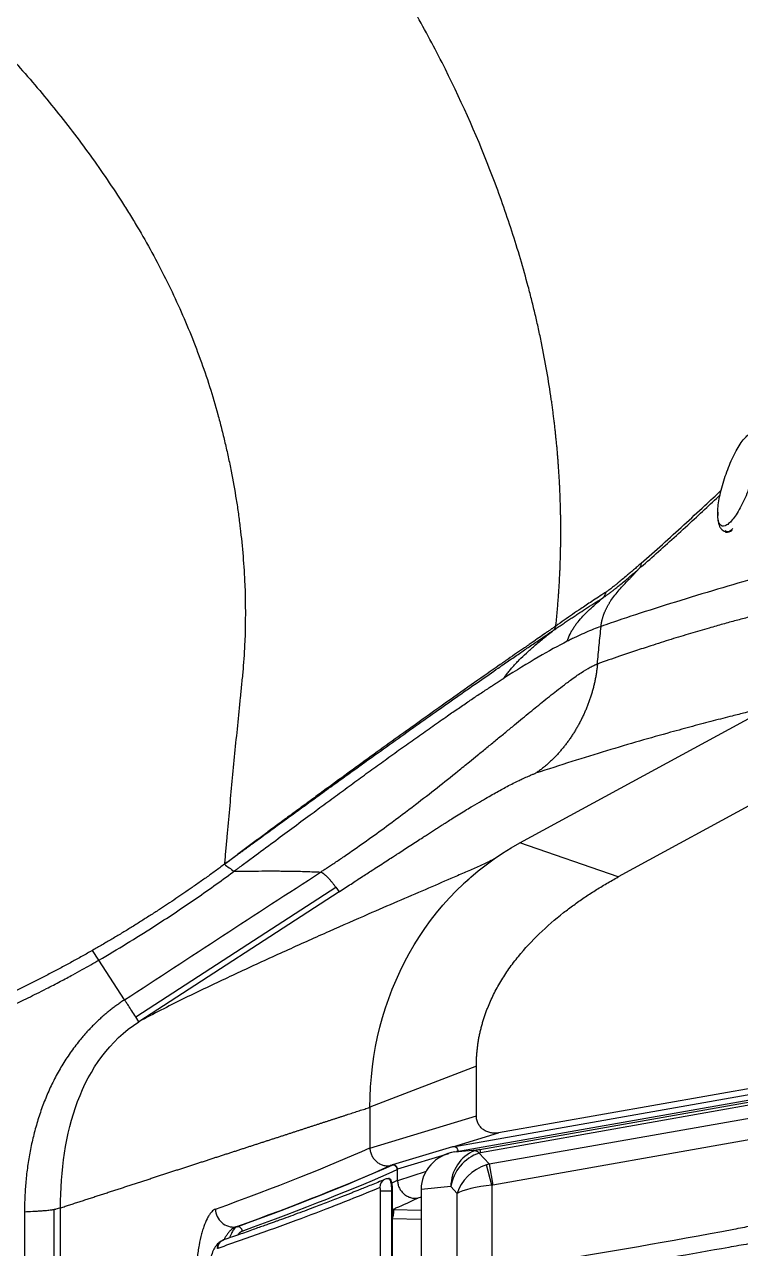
# Model space of a CAD drawing. Extents: x 409 to 498, y 628 to 778.
# Drawn here: x 478.79 to 488.75, y 697.36 to 714.4 of the extents above; entities that cross this region are included whole.
import ezdxf

# ---------------------------------------------------------------- set-up
doc = ezdxf.new("R2010")
doc.units = 0
doc.header["$MEASUREMENT"] = 0
doc.layers.add('1', color=4, linetype='Continuous')
doc.layers.add('GEOMETRY', color=4, linetype='Continuous', lineweight=25)

# ---------------------------------------------------------------- blocks, each defined once
blk = doc.blocks.new('2026_PULSE')
at = {"layer": 'GEOMETRY'}
for p, q in [((79.97, 62.388), (79.961, 62.39)), ((77.105, 58.047), (80.693, 60)), ((81.386, 59.158), (78.475, 57.574)), ((78.475, 57.574), (77.105, 58.047)), ((74.542, 57.433), (74.588, 57.368)), ((74.588, 57.368), (71.801, 55.56)), ((71.246, 56.417), (71.157, 56.553)), ((71.604, 55.865), (71.246, 56.417)), ((71.801, 55.56), (71.758, 55.627)), ((76.5, 54.94), (75.018, 54.369)), ((76.5, 54.248), (76.5, 54.94)), ((76.174, 53.821), (80.508, 54.585)), ((80.495, 54.663), (76.809, 54.013)), ((75.018, 54.369), (75.018, 53.806)), ((76.202, 53.751), (80.466, 54.503)), ((76.549, 53.783), (80.471, 54.475)), ((80.479, 54.429), (76.557, 53.737)), ((75.018, 53.8), (76.5, 54.248)), ((76.676, 53.58), (80.509, 54.256)), ((76.174, 53.821), (76.809, 54.013)), ((80.561, 53.963), (76.727, 53.287)), ((76.169, 53.82), (75.332, 53.567)), ((76.112, 53.721), (75.402, 53.507)), ((76.202, 53.751), (76.549, 53.783)), ((76.245, 53.761), (76.222, 53.754)), ((76.245, 53.758), (76.245, 53.761)), ((76.538, 53.732), (76.676, 53.58)), ((76.549, 53.783), (76.557, 53.737)), ((75.325, 53.565), (75.302, 53.558)), ((75.402, 53.354), (75.402, 53.505)), ((76.714, 53.284), (76.641, 53.57)), ((76.676, 53.58), (76.727, 53.287)), ((75.266, 53.376), (75.274, 53.376)), ((75.292, 53.377), (75.278, 53.377)), ((75.8, 53.474), (75.402, 53.348)), ((75.319, 53.202), (75.166, 53.202)), ((75.166, 51.908), (75.166, 53.202)), ((75.319, 53.202), (75.319, 51.908)), ((75.329, 53.202), (75.319, 53.202)), ((75.329, 53.202), (75.329, 52.871)), ((76.144, 53.265), (75.731, 53.227)), ((75.731, 53.227), (75.731, 36.205)), ((76.231, 53.17), (76.144, 53.265)), ((76.231, 52.158), (76.231, 53.17)), ((76.714, 53.284), (76.714, 52.087)), ((75.731, 53.12), (75.687, 53.106)), ((70.21, 52.911), (70.21, 36.589)), ((70.616, 52.943), (70.616, 36.557)), ((70.711, 36.53), (70.711, 52.97)), ((75.334, 52.851), (75.328, 52.848)), ((75.333, 52.834), (75.328, 52.816)), ((75.329, 52.871), (75.329, 52.835)), ((75.329, 52.835), (75.329, 51.908)), ((75.731, 52.808), (75.329, 52.816)), ((75.341, 52.865), (75.333, 52.834)), ((75.731, 52.932), (75.345, 52.94)), ((73.169, 52.708), (73.153, 52.705)), ((72.979, 52.523), (72.966, 52.517))]:
    blk.add_line(p, q, dxfattribs=at)
at = {"layer": 'GEOMETRY', "flags": 128}
blk.add_lwpolyline([(71.758, 55.627), (73.317, 56.638), (74.542, 57.433)], dxfattribs=at)
at = {"layer": 'GEOMETRY'}
for centre, radius, start, end in [((79.988, 62.472), 0.1, 258.9452, 315.2008), ((76.466, 53.664), 0.099, 43.6486, 85.2217), ((75.335, 53.503), 0.0628, 0.5441, 98.6233), ((75.276, 53.255), 0.122, 112.7411, 181.6136), ((73.12, 52.954), 0.251, 180.6124, 277.5361), ((73.177, 52.646), 0.0627, 0.6124, 97.5408)]:
    blk.add_arc(centre, radius, start, end, dxfattribs=at)
for centre, major_axis, ratio, start_param, end_param in [((-27.95, 36.682), (104.918, 18.595), 0.051723, 5.993439, 6.080707), ((76.301, 53.235), (-0.568, -0.053), 0.920287, 4.801709, 6.198207), ((76.628, 53.265), (0.023, 0.525), 0.919446, 0.370167, 1.61079), ((76.628, 53.265), (0.358, 0.384), 0.864326, 1.008189, 2.248811), ((76.748, 53.276), (0.442, -0.369), 0.813707, 2.55044, 2.706314), ((76.687, 53.624), (0.183, -0.08), 0.456183, 2.538885, 2.69476), ((-27.907, 36.436), (105.168, 18.595), 0.051607, 5.993481, 6.080501), ((-27.961, 36.425), (105.231, 18.606), 0.051607, 5.993814, 6.081316), ((-27.95, 36.364), (105.293, 18.606), 0.051579, 5.993825, 6.081326), ((76.714, 53.17), (0.458, 0.267), 0.746474, 1.307149, 2.477496), ((76.793, 53.083), (0.388, 0.353), 0.966078, 1.079499, 1.149774), ((76.714, 53.17), (0.525, 0.051), 0.214989, 1.550095, 2.720442), ((76.793, 53.083), (-0.149, 0.164), 0.846462, 5.791888, 5.862163)]:
    blk.add_ellipse(centre, major_axis=major_axis, ratio=ratio, start_param=start_param, end_param=end_param, dxfattribs=at)
for points, knots in [([(77.606, 61.066), (77.609, 61.089), (77.613, 61.134), (77.62, 61.202), (77.626, 61.27), (77.632, 61.338), (77.637, 61.406), (77.643, 61.474), (77.647, 61.542), (77.652, 61.61), (77.656, 61.679), (77.659, 61.747), (77.663, 61.815), (77.666, 61.884), (77.668, 61.952), (77.67, 62.02), (77.672, 62.089), (77.673, 62.157), (77.674, 62.226), (77.675, 62.294), (77.675, 62.363), (77.675, 62.432), (77.675, 62.5), (77.674, 62.569), (77.673, 62.637), (77.671, 62.706), (77.669, 62.775), (77.667, 62.844), (77.664, 62.912), (77.661, 62.981), (77.658, 63.05), (77.654, 63.119), (77.65, 63.187), (77.645, 63.256), (77.64, 63.325), (77.635, 63.394), (77.63, 63.462), (77.624, 63.531), (77.617, 63.6), (77.61, 63.669), (77.603, 63.737), (77.596, 63.806), (77.588, 63.875), (77.58, 63.944), (77.571, 64.012), (77.562, 64.081), (77.553, 64.15), (77.528, 64.327), (77.483, 64.613), (77.421, 64.941), (77.365, 65.204), (77.32, 65.4), (77.28, 65.563), (77.247, 65.693), (77.196, 65.886), (77.115, 66.176), (76.956, 66.688), (76.643, 67.577), (76.202, 68.578), (75.782, 69.367), (75.575, 69.728), (75.469, 69.908), (75.361, 70.086), (75.19, 70.359), (74.949, 70.724), (74.628, 71.175), (74.235, 71.689), (73.761, 72.258), (73.008, 73.074), (71.993, 74.019), (71, 74.772), (70.312, 75.227), (70.05, 75.391), (69.873, 75.498), (69.754, 75.568), (69.545, 75.689), (69.122, 75.924), (68.506, 76.237), (67.751, 76.574), (66.993, 76.867), (66.356, 77.077), (65.944, 77.195), (65.752, 77.246), (65.624, 77.28), (65.397, 77.336), (65.074, 77.41), (64.682, 77.487), (64.287, 77.552), (63.889, 77.606), (63.492, 77.647), (63.18, 77.67), (62.955, 77.681), (62.814, 77.687), (62.674, 77.692), (62.533, 77.694), (62.393, 77.695), (62.252, 77.695), (62.112, 77.693), (61.972, 77.689), (61.831, 77.684), (61.691, 77.678), (61.598, 77.672), (61.551, 77.669)], [0, 0, 0, 0, 0.002674, 0.00535, 0.008026, 0.010704, 0.013383, 0.016063, 0.018744, 0.021427, 0.02411, 0.026795, 0.029481, 0.032168, 0.034857, 0.037546, 0.040237, 0.042929, 0.045622, 0.048316, 0.051012, 0.053708, 0.056406, 0.059105, 0.061805, 0.064506, 0.067209, 0.069912, 0.072617, 0.075323, 0.07803, 0.080738, 0.083448, 0.086158, 0.08887, 0.091582, 0.094296, 0.097011, 0.099728, 0.102445, 0.105164, 0.107883, 0.110604, 0.113326, 0.116049, 0.118774, 0.121499, 0.124225, 0.139884, 0.155677, 0.163551, 0.171474, 0.179356, 0.183291, 0.187222, 0.202908, 0.218545, 0.249726, 0.312128, 0.343618, 0.351526, 0.359419, 0.367299, 0.375167, 0.395976, 0.416881, 0.437882, 0.469319, 0.500693, 0.563627, 0.626026, 0.641623, 0.65724, 0.661148, 0.665059, 0.672888, 0.688581, 0.720155, 0.751629, 0.783221, 0.813983, 0.829537, 0.833428, 0.837319, 0.845106, 0.860836, 0.876321, 0.892207, 0.907999, 0.923696, 0.939298, 0.94483, 0.950359, 0.955885, 0.961409, 0.96693, 0.972448, 0.977964, 0.983477, 0.988988, 0.994495, 1, 1, 1, 1]), ([(57.694, 72.876), (57.945, 72.913), (58.197, 72.951), (58.703, 73.028), (58.956, 73.067), (59.338, 73.127), (59.466, 73.147), (59.658, 73.176), (59.722, 73.186), (59.85, 73.204), (59.914, 73.213), (60.107, 73.238), (60.236, 73.253), (60.495, 73.278), (60.624, 73.287), (61.015, 73.306), (61.277, 73.308), (61.674, 73.295), (61.806, 73.288), (62.006, 73.273), (62.072, 73.268), (62.206, 73.255), (62.272, 73.249), (62.373, 73.237), (62.406, 73.233), (62.473, 73.225), (62.506, 73.221), (62.605, 73.208), (62.672, 73.198), (62.87, 73.167), (63.002, 73.145), (63.396, 73.069), (63.656, 73.01), (64.044, 72.907), (64.173, 72.87), (64.365, 72.811), (64.429, 72.79), (64.556, 72.748), (64.62, 72.726), (64.937, 72.613), (65.188, 72.513), (65.562, 72.347), (65.686, 72.289), (65.871, 72.198), (65.933, 72.167), (66.056, 72.104), (66.117, 72.072), (66.299, 71.974), (66.42, 71.906), (66.657, 71.767), (66.774, 71.696), (67.006, 71.548), (67.121, 71.473), (67.348, 71.319), (67.461, 71.24), (67.796, 71), (68.015, 70.833), (68.444, 70.488), (68.655, 70.309), (68.965, 70.032), (69.067, 69.938), (69.219, 69.795), (69.269, 69.747), (69.369, 69.65), (69.419, 69.601), (69.667, 69.354), (69.859, 69.153), (70.232, 68.741), (70.412, 68.531), (70.761, 68.102), (70.929, 67.883), (71.173, 67.548), (71.253, 67.435), (71.409, 67.207), (71.485, 67.092), (71.598, 66.918), (71.635, 66.859), (71.708, 66.741), (71.744, 66.682), (71.85, 66.504), (71.918, 66.384), (72.115, 66.023), (72.237, 65.779), (72.405, 65.408), (72.458, 65.284), (72.561, 65.034), (72.609, 64.908), (72.748, 64.528), (72.83, 64.271), (72.919, 63.945), (72.936, 63.88), (72.969, 63.749), (72.985, 63.683), (73.016, 63.551), (73.031, 63.485), (73.06, 63.353), (73.073, 63.287), (73.112, 63.089), (73.136, 62.957), (73.168, 62.759), (73.178, 62.693), (73.196, 62.562), (73.204, 62.496), (73.244, 62.167), (73.265, 61.904), (73.287, 61.379), (73.287, 61.117), (73.271, 60.725), (73.263, 60.594), (73.246, 60.398), (73.239, 60.333), (73.226, 60.202), (73.219, 60.137), (73.186, 59.811), (73.16, 59.552), (73.11, 59.034), (73.085, 58.776), (73.05, 58.39), (73.038, 58.262), (73.021, 58.07), (73.015, 58.006), (73.007, 57.91), (73.004, 57.878), (72.998, 57.814), (72.995, 57.782), (72.992, 57.75)], [0, 0, 0, 0, 0.03125, 0.03125, 0.0625, 0.0625, 0.078125, 0.078125, 0.085937, 0.085937, 0.09375, 0.09375, 0.109375, 0.109375, 0.125, 0.125, 0.15625, 0.15625, 0.171875, 0.171875, 0.179688, 0.179688, 0.1875, 0.1875, 0.191406, 0.191406, 0.195313, 0.195313, 0.203125, 0.203125, 0.21875, 0.21875, 0.25, 0.25, 0.265625, 0.265625, 0.273438, 0.273438, 0.28125, 0.28125, 0.3125, 0.3125, 0.328125, 0.328125, 0.335938, 0.335938, 0.34375, 0.34375, 0.359375, 0.359375, 0.375, 0.375, 0.390625, 0.390625, 0.40625, 0.40625, 0.4375, 0.4375, 0.46875, 0.46875, 0.484375, 0.484375, 0.492188, 0.492188, 0.5, 0.5, 0.53125, 0.53125, 0.5625, 0.5625, 0.59375, 0.59375, 0.609375, 0.609375, 0.625, 0.625, 0.632813, 0.632813, 0.640625, 0.640625, 0.65625, 0.65625, 0.6875, 0.6875, 0.703125, 0.703125, 0.71875, 0.71875, 0.75, 0.75, 0.757813, 0.757813, 0.765625, 0.765625, 0.773438, 0.773438, 0.78125, 0.78125, 0.796875, 0.796875, 0.804688, 0.804688, 0.8125, 0.8125, 0.84375, 0.84375, 0.875, 0.875, 0.890625, 0.890625, 0.898438, 0.898438, 0.90625, 0.90625, 0.9375, 0.9375, 0.96875, 0.96875, 0.984375, 0.984375, 0.992188, 0.992188, 0.996094, 0.996094, 1, 1, 1, 1]), ([(80.426, 63.622), (80.424, 63.647), (80.418, 63.696), (80.397, 63.74), (80.366, 63.76), (80.325, 63.755), (80.279, 63.727), (80.228, 63.675), (80.173, 63.6), (80.116, 63.504), (80.06, 63.395), (80.009, 63.275), (79.963, 63.149), (79.923, 63.02), (79.891, 62.894), (79.869, 62.778), (79.859, 62.675), (79.859, 62.588), (79.87, 62.518), (79.891, 62.472), (79.922, 62.452), (79.962, 62.458), (80.009, 62.486), (80.06, 62.538), (80.115, 62.613), (80.171, 62.709), (80.227, 62.818), (80.279, 62.937), (80.325, 63.063), (80.364, 63.192), (80.397, 63.318), (80.418, 63.435), (80.429, 63.539), (80.427, 63.594), (80.426, 63.622)], [0, 0, 0, 0, 0.0318756, 0.0624629, 0.0931188, 0.1251463, 0.1568579, 0.1874213, 0.2180725, 0.2500557, 0.282024, 0.3126716, 0.3432448, 0.3749788, 0.4069064, 0.4375005, 0.468061, 0.4999355, 0.5317555, 0.5623507, 0.5930121, 0.6250336, 0.6567801, 0.6873611, 0.7180148, 0.7499829, 0.7818927, 0.8125166, 0.843102, 0.8748894, 0.9068847, 0.9375432, 0.9681532, 1, 1, 1, 1]), ([(78.761, 61.861), (78.842, 61.932), (79.006, 62.075), (79.254, 62.298), (79.497, 62.521), (79.693, 62.703), (79.822, 62.823), (79.874, 62.872), (79.891, 62.888)], [0, 0, 0, 0, 0.213725, 0.432418, 0.656084, 0.860638, 0.954872, 1, 1, 1, 1]), ([(78.794, 61.94), (78.892, 62.027), (79.091, 62.203), (79.386, 62.471), (79.659, 62.722), (79.832, 62.884), (79.908, 62.956)], [0, 0, 0, 0, 0.264091, 0.531024, 0.792703, 1, 1, 1, 1]), ([(79.861, 62.649), (79.86, 62.631), (79.856, 62.58), (79.862, 62.528), (79.872, 62.483), (79.885, 62.448), (79.913, 62.406), (79.944, 62.39), (79.961, 62.381)], [0, 0, 0, 0, 0.1407524, 0.4014266, 0.5077412, 0.6193042, 0.7826595, 1, 1, 1, 1]), ([(80.071, 62.425), (80.05, 62.405), (80.008, 62.362), (79.983, 62.379), (79.97, 62.388)], [0, 0, 0, 0, 0.481125, 1, 1, 1, 1]), ([(78.235, 61.061), (78.236, 61.066), (78.237, 61.077), (78.239, 61.093), (78.242, 61.11), (78.245, 61.126), (78.248, 61.142), (78.252, 61.157), (78.256, 61.173), (78.261, 61.189), (78.265, 61.204), (78.271, 61.22), (78.276, 61.235), (78.282, 61.25), (78.288, 61.265), (78.295, 61.28), (78.302, 61.294), (78.309, 61.309), (78.316, 61.323), (78.323, 61.337), (78.331, 61.351), (78.339, 61.365), (78.347, 61.379), (78.355, 61.393), (78.364, 61.407), (78.387, 61.442), (78.428, 61.498), (78.489, 61.571), (78.553, 61.641), (78.607, 61.697), (78.648, 61.74), (78.676, 61.77), (78.704, 61.8), (78.733, 61.83), (78.751, 61.851), (78.761, 61.861)], [0, 0, 0, 0, 0.016353, 0.032708, 0.049065, 0.065424, 0.081785, 0.098149, 0.114518, 0.130891, 0.14727, 0.163654, 0.180042, 0.196433, 0.212825, 0.229218, 0.245613, 0.26201, 0.278407, 0.294803, 0.311198, 0.327592, 0.343982, 0.36037, 0.376754, 0.393135, 0.49142, 0.589748, 0.688086, 0.786413, 0.82912, 0.871828, 0.914556, 0.9573, 1, 1, 1, 1]), ([(78.258, 61.457), (78.262, 61.459), (78.269, 61.464), (78.28, 61.471), (78.292, 61.479), (78.305, 61.489), (78.319, 61.499), (78.334, 61.51), (78.349, 61.521), (78.366, 61.534), (78.384, 61.548), (78.403, 61.562), (78.422, 61.578), (78.443, 61.594), (78.464, 61.611), (78.487, 61.63), (78.548, 61.68), (78.639, 61.756), (78.723, 61.828), (78.761, 61.861)], [0, 0, 0, 0, 0.020726, 0.043114, 0.067175, 0.092957, 0.120554, 0.150064, 0.1815, 0.214843, 0.25007, 0.287164, 0.326126, 0.366959, 0.409665, 0.454249, 0.500716, 0.77334, 1, 1, 1, 1]), ([(78.794, 61.94), (78.775, 61.924), (78.74, 61.892), (78.688, 61.847), (78.64, 61.806), (78.588, 61.762), (78.533, 61.716), (78.482, 61.674), (78.442, 61.641), (78.411, 61.617), (78.383, 61.595), (78.358, 61.576), (78.335, 61.559), (78.315, 61.545), (78.303, 61.537), (78.297, 61.533)], [0, 0, 0, 0, 0.110798, 0.214498, 0.311108, 0.400638, 0.526969, 0.640848, 0.708305, 0.77037, 0.827048, 0.878344, 0.924263, 0.964813, 1, 1, 1, 1]), ([(80.464, 61.755), (80.383, 61.732), (80.121, 61.656), (79.834, 61.571), (79.443, 61.453), (79.049, 61.332), (78.571, 61.178), (78.323, 61.092), (78.235, 61.061)], [0.168822, 0.168822, 0.168822, 0.168822, 0.2289054, 0.3539054, 0.3539054, 0.4789054, 0.6039054, 0.6850834, 0.6850834, 0.6850834, 0.6850834]), ([(78.297, 61.533), (78.264, 61.512), (78.201, 61.471), (78.111, 61.411), (78.029, 61.357), (77.939, 61.297), (77.838, 61.228), (77.722, 61.148), (77.645, 61.094), (77.606, 61.066)], [0, 0, 0, 0, 0.14344, 0.274591, 0.393451, 0.500017, 0.665475, 0.832138, 1, 1, 1, 1]), ([(78.297, 61.533), (78.296, 61.519), (78.292, 61.504), (78.278, 61.478), (78.269, 61.467), (78.258, 61.457)], [0, 0, 0, 0, 0.5, 0.5, 1, 1, 1, 1]), ([(77.575, 61.008), (77.595, 61.022), (77.634, 61.049), (77.693, 61.088), (77.75, 61.127), (77.805, 61.164), (77.86, 61.2), (77.931, 61.247), (78.022, 61.306), (78.137, 61.38), (78.217, 61.431), (78.258, 61.457)], [0, 0, 0, 0, 0.089674, 0.176711, 0.261193, 0.343188, 0.422752, 0.499932, 0.653065, 0.81954, 1, 1, 1, 1]), ([(77.766, 60.854), (77.776, 60.888), (77.795, 60.936), (77.827, 60.998), (77.854, 61.042), (77.883, 61.085), (77.925, 61.139), (77.983, 61.204), (78.057, 61.278), (78.134, 61.349), (78.2, 61.406), (78.242, 61.443), (78.257, 61.456), (78.258, 61.457)], [0, 0, 0, 0, 0.125, 0.1875, 0.25, 0.3125, 0.375, 0.5, 0.625, 0.75, 0.875, 0.9375, 0.9464041, 0.9464041, 0.9464041, 0.9464041]), ([(81.375, 61.459), (81.374, 61.458), (81.372, 61.457), (81.369, 61.455), (81.365, 61.453), (81.361, 61.452), (81.357, 61.45), (81.353, 61.448), (81.348, 61.446), (81.342, 61.444), (81.337, 61.442), (81.331, 61.44), (81.325, 61.438), (81.319, 61.436), (81.312, 61.434), (81.305, 61.432), (81.298, 61.43), (81.291, 61.428), (81.283, 61.425), (81.275, 61.423), (81.267, 61.421), (81.258, 61.419), (81.25, 61.416), (81.241, 61.414), (81.232, 61.412), (81.223, 61.409), (81.213, 61.407), (81.203, 61.405), (81.194, 61.402), (81.183, 61.4), (81.173, 61.397), (81.163, 61.395), (81.152, 61.392), (81.141, 61.39), (81.13, 61.387), (81.119, 61.385), (81.108, 61.382), (81.096, 61.379), (81.084, 61.377), (81.073, 61.374), (81.061, 61.371), (81.012, 61.36), (80.921, 61.34), (80.778, 61.308), (80.625, 61.272), (80.463, 61.233), (80.293, 61.189), (80.116, 61.143), (79.932, 61.093), (79.721, 61.033), (79.482, 60.963), (79.211, 60.881), (78.954, 60.799), (78.714, 60.72), (78.468, 60.638), (78.291, 60.576), (78.187, 60.54), (78.185, 60.539)], [0, 0, 0, 0, 0.005139, 0.010279, 0.015418, 0.020558, 0.025698, 0.030838, 0.035977, 0.041117, 0.046258, 0.051398, 0.056539, 0.061681, 0.066823, 0.071966, 0.077111, 0.082256, 0.087402, 0.092549, 0.097697, 0.102845, 0.107994, 0.113143, 0.118293, 0.123443, 0.128594, 0.133746, 0.138898, 0.144051, 0.149205, 0.15436, 0.159515, 0.16467, 0.169826, 0.174983, 0.18014, 0.185297, 0.190455, 0.195613, 0.200772, 0.205931, 0.257552, 0.30921, 0.360893, 0.412593, 0.464305, 0.516023, 0.567748, 0.619477, 0.688454, 0.757438, 0.826428, 0.878174, 0.929924, 0.998925, 1, 1, 1, 1]), ([(77.606, 61.066), (77.602, 61.063), (77.594, 61.058), (77.582, 61.049), (77.571, 61.041), (77.559, 61.033), (77.548, 61.025), (77.528, 61.011), (77.498, 60.991), (77.444, 60.953), (77.371, 60.903), (77.3, 60.853), (77.249, 60.819), (77.226, 60.803), (77.209, 60.791), (77.196, 60.782), (77.184, 60.774), (77.158, 60.755), (77.116, 60.727), (77.041, 60.675), (76.943, 60.607), (76.754, 60.476), (76.474, 60.28), (76.081, 60.003), (75.693, 59.727), (75.326, 59.463), (74.999, 59.227), (74.663, 58.983), (74.386, 58.781), (74.164, 58.618), (73.999, 58.497), (73.828, 58.371), (73.688, 58.267), (73.581, 58.188), (73.508, 58.134), (73.435, 58.08), (73.361, 58.025), (73.288, 57.971), (73.214, 57.916), (73.14, 57.861), (73.066, 57.805), (73.017, 57.769), (72.992, 57.75)], [0, 0, 0, 0, 0.005677, 0.011178, 0.016502, 0.021649, 0.02662, 0.031415, 0.047011, 0.062785, 0.094328, 0.125511, 0.133351, 0.14119, 0.146658, 0.149029, 0.152944, 0.156866, 0.172495, 0.188209, 0.21939, 0.25087, 0.330142, 0.41332, 0.500972, 0.562075, 0.625835, 0.686525, 0.750603, 0.779978, 0.810551, 0.842331, 0.875323, 0.888939, 0.902612, 0.916344, 0.930135, 0.943986, 0.957896, 0.971866, 0.985903, 1, 1, 1, 1]), ([(72.992, 57.75), (73.007, 57.761), (73.035, 57.782), (73.078, 57.813), (73.121, 57.845), (73.163, 57.876), (73.205, 57.907), (73.247, 57.937), (73.288, 57.968), (73.33, 57.998), (73.42, 58.065), (73.561, 58.168), (73.754, 58.308), (73.947, 58.448), (74.139, 58.588), (74.343, 58.735), (74.556, 58.89), (74.779, 59.05), (75.038, 59.236), (75.329, 59.444), (75.652, 59.674), (75.963, 59.894), (76.263, 60.105), (76.545, 60.302), (76.78, 60.465), (76.969, 60.595), (77.119, 60.698), (77.237, 60.779), (77.329, 60.841), (77.393, 60.885), (77.448, 60.922), (77.486, 60.948), (77.514, 60.967), (77.535, 60.981), (77.555, 60.995), (77.568, 61.003), (77.575, 61.008)], [0, 0, 0, 0, 0.0081949, 0.016334, 0.0244172, 0.0324444, 0.0404158, 0.0483314, 0.0561915, 0.0639966, 0.0717471, 0.1074994, 0.1434637, 0.179771, 0.2155946, 0.2509892, 0.293407, 0.3351489, 0.3763045, 0.4395497, 0.5014218, 0.5644999, 0.6263545, 0.6892876, 0.7510334, 0.7929596, 0.8343874, 0.8755351, 0.9004187, 0.925316, 0.9440507, 0.9626261, 0.9716825, 0.9809284, 0.9903665, 1, 1, 1, 1]), ([(76.883, 60.341), (76.889, 60.348), (76.899, 60.364), (76.916, 60.386), (76.934, 60.409), (76.952, 60.432), (76.971, 60.455), (76.99, 60.478), (77.01, 60.501), (77.031, 60.524), (77.052, 60.548), (77.074, 60.571), (77.121, 60.619), (77.198, 60.694), (77.312, 60.795), (77.438, 60.9), (77.528, 60.971), (77.575, 61.008)], [0, 0, 0, 0, 0.0288607, 0.058189, 0.0879883, 0.1182619, 0.1490132, 0.1802455, 0.211962, 0.2441656, 0.2768591, 0.3100447, 0.3437243, 0.4869956, 0.6440474, 0.8150421, 1, 1, 1, 1]), ([(77.575, 61.008), (77.583, 61.015), (77.591, 61.023), (77.602, 61.044), (77.605, 61.055), (77.606, 61.066)], [0, 0, 0, 0, 0.5, 0.5, 1, 1, 1, 1]), ([(78.235, 61.061), (78.226, 61.057), (78.149, 61.03), (78.034, 60.982), (77.902, 60.922), (77.825, 60.884), (77.785, 60.864), (77.766, 60.854)], [0, 0, 0, 0, 0.067754, 0.533877, 0.766938, 0.883469, 1, 1, 1, 1]), ([(78.185, 60.539), (78.189, 60.583), (78.197, 60.67), (78.209, 60.8), (78.222, 60.931), (78.231, 61.017), (78.235, 61.061)], [0, 0, 0, 0, 0.250006, 0.500015, 0.750017, 1, 1, 1, 1]), ([(74.332, 57.642), (74.347, 57.652), (74.38, 57.674), (74.43, 57.707), (74.486, 57.744), (74.546, 57.784), (74.61, 57.827), (74.711, 57.896), (74.846, 57.99), (75.049, 58.133), (75.318, 58.329), (75.632, 58.565), (75.951, 58.814), (76.201, 59.013), (76.389, 59.164), (76.523, 59.274), (76.647, 59.375), (76.778, 59.482), (76.906, 59.588), (77.028, 59.688), (77.14, 59.781), (77.277, 59.894), (77.446, 60.031), (77.616, 60.166), (77.737, 60.258), (77.845, 60.339), (77.965, 60.422), (78.069, 60.485), (78.13, 60.516), (78.158, 60.529), (78.173, 60.534), (78.181, 60.537), (78.184, 60.539), (78.185, 60.539)], [0, 0, 0, 0, 0.010395, 0.021898, 0.034488, 0.048148, 0.062858, 0.078602, 0.11771, 0.156289, 0.219582, 0.307387, 0.379699, 0.44985, 0.489205, 0.516732, 0.548451, 0.580203, 0.612584, 0.642711, 0.670539, 0.696078, 0.745143, 0.798224, 0.828782, 0.846182, 0.89418, 0.944586, 0.971517, 0.985547, 0.99272, 0.998069, 1, 1, 1, 1]), ([(78.185, 60.539), (78.184, 60.53), (78.183, 60.511), (78.18, 60.483), (78.176, 60.456), (78.172, 60.428), (78.168, 60.401), (78.163, 60.373), (78.158, 60.346), (78.153, 60.319), (78.147, 60.291), (78.141, 60.264), (78.135, 60.237), (78.128, 60.21), (78.121, 60.184), (78.114, 60.157), (78.106, 60.13), (78.098, 60.104), (78.089, 60.078), (78.081, 60.051), (78.072, 60.025), (78.062, 59.999), (78.053, 59.974), (78.043, 59.948), (78.032, 59.923), (78.022, 59.897), (78.011, 59.872), (78, 59.847), (77.988, 59.822), (77.976, 59.797), (77.964, 59.773), (77.952, 59.748), (77.939, 59.724), (77.926, 59.7), (77.913, 59.676), (77.9, 59.652), (77.886, 59.629), (77.872, 59.605), (77.857, 59.582), (77.843, 59.559), (77.828, 59.536), (77.813, 59.514), (77.797, 59.491), (77.782, 59.469), (77.766, 59.447), (77.749, 59.426), (77.733, 59.404), (77.716, 59.383), (77.699, 59.362), (77.682, 59.341), (77.664, 59.321), (77.646, 59.3), (77.628, 59.28), (77.61, 59.261), (77.591, 59.241), (77.572, 59.222), (77.553, 59.203), (77.534, 59.185), (77.514, 59.166), (77.494, 59.148), (77.474, 59.131), (77.453, 59.113), (77.433, 59.096), (77.412, 59.08), (77.391, 59.063), (77.369, 59.047), (77.347, 59.032), (77.333, 59.022), (77.325, 59.017)], [0, 0, 0, 0, 0.0151554, 0.0303087, 0.0454604, 0.0606108, 0.0757603, 0.0909091, 0.1060575, 0.1212056, 0.1363537, 0.1515018, 0.16665, 0.1817984, 0.1969472, 0.2120963, 0.2272458, 0.2423956, 0.2575459, 0.2726966, 0.2878477, 0.3029993, 0.3181512, 0.3333035, 0.3484562, 0.3636093, 0.3787627, 0.3939165, 0.4090707, 0.4242252, 0.43938, 0.4545353, 0.4696909, 0.484847, 0.5000035, 0.5151606, 0.5303179, 0.5454755, 0.560633, 0.5757904, 0.5909474, 0.6061041, 0.6212603, 0.6364159, 0.6515708, 0.6667251, 0.6818788, 0.6970317, 0.7121841, 0.7273359, 0.7424873, 0.7576385, 0.7727893, 0.7879396, 0.8030892, 0.818238, 0.833386, 0.848533, 0.8636791, 0.8788245, 0.8939694, 0.9091139, 0.9242585, 0.9394035, 0.9545496, 0.9696972, 0.984847, 1, 1, 1, 1]), ([(73.126, 57.653), (73.127, 57.654), (73.128, 57.655), (73.131, 57.657), (73.136, 57.66), (73.145, 57.667), (73.164, 57.681), (73.203, 57.71), (73.282, 57.769), (73.443, 57.888), (73.668, 58.055), (73.931, 58.25), (74.175, 58.43), (74.406, 58.6), (74.623, 58.76), (74.838, 58.917), (75.049, 59.071), (75.262, 59.225), (75.475, 59.378), (75.687, 59.529), (75.896, 59.676), (76.084, 59.807), (76.251, 59.922), (76.398, 60.022), (76.539, 60.117), (76.648, 60.188), (76.727, 60.24), (76.779, 60.274), (76.831, 60.308), (76.866, 60.33), (76.883, 60.341)], [0, 0, 0, 0, 0.00045, 0.000901, 0.001804, 0.003616, 0.007262, 0.014639, 0.029729, 0.061235, 0.122543, 0.179575, 0.236335, 0.285995, 0.335956, 0.386519, 0.437977, 0.49061, 0.547179, 0.605373, 0.665456, 0.727675, 0.775586, 0.824731, 0.87274, 0.921449, 0.940681, 0.960182, 0.979954, 1, 1, 1, 1]), ([(80.652, 59.979), (80.648, 59.976), (80.627, 59.964), (80.54, 59.938), (80.407, 59.901), (80.245, 59.86), (80.044, 59.809), (79.8, 59.747), (79.513, 59.671), (79.172, 59.579), (78.775, 59.467), (78.315, 59.331), (77.834, 59.183), (77.495, 59.072), (77.325, 59.017)], [0, 0, 0, 0, 0.0173659, 0.0828431, 0.1484199, 0.2140786, 0.2797978, 0.3659129, 0.4520605, 0.5382263, 0.6536466, 0.7690833, 0.8845363, 1, 1, 1, 1]), ([(75.919, 58.231), (75.927, 58.237), (75.944, 58.247), (75.97, 58.264), (75.996, 58.281), (76.022, 58.298), (76.06, 58.322), (76.112, 58.355), (76.185, 58.401), (76.271, 58.454), (76.361, 58.509), (76.463, 58.57), (76.568, 58.632), (76.673, 58.693), (76.794, 58.761), (76.939, 58.841), (77.064, 58.904), (77.159, 58.949), (77.211, 58.972), (77.252, 58.989), (77.276, 58.999), (77.296, 59.006), (77.312, 59.012), (77.321, 59.015), (77.325, 59.017)], [0, 0, 0, 0, 0.013973, 0.028258, 0.042854, 0.057759, 0.072974, 0.106022, 0.144964, 0.19706, 0.251635, 0.299937, 0.374965, 0.440806, 0.498016, 0.611854, 0.745761, 0.797156, 0.871726, 0.904548, 0.933864, 0.959596, 0.981665, 1, 1, 1, 1]), ([(74.588, 57.368), (74.617, 57.386), (74.672, 57.422), (74.754, 57.475), (74.836, 57.529), (74.941, 57.597), (75.081, 57.688), (75.218, 57.776), (75.323, 57.845), (75.379, 57.881), (75.436, 57.917), (75.502, 57.961), (75.588, 58.016), (75.672, 58.071), (75.745, 58.118), (75.806, 58.158), (75.862, 58.194), (75.899, 58.218), (75.919, 58.231)], [0, 0, 0, 0, 0.063415, 0.125, 0.184011, 0.25, 0.360802, 0.5, 0.557791, 0.599419, 0.625, 0.685566, 0.75, 0.817629, 0.875, 0.914393, 0.956044, 1, 1, 1, 1]), ([(72.992, 57.75), (72.971, 57.735), (72.929, 57.703), (72.865, 57.657), (72.801, 57.61), (72.737, 57.564), (72.673, 57.519), (72.608, 57.473), (72.527, 57.417), (72.43, 57.35), (72.316, 57.272), (72.202, 57.196), (72.083, 57.118), (71.957, 57.037), (71.826, 56.953), (71.694, 56.871), (71.561, 56.79), (71.427, 56.71), (71.293, 56.631), (71.203, 56.579), (71.157, 56.553)], [0, 0, 0, 0, 0.035863, 0.071737, 0.107623, 0.143523, 0.179435, 0.215362, 0.251303, 0.314367, 0.376551, 0.439035, 0.501572, 0.572566, 0.643623, 0.714748, 0.785945, 0.857216, 0.928567, 1, 1, 1, 1]), ([(76.75, 57.825), (76.72, 57.81), (76.643, 57.772), (76.502, 57.708), (76.33, 57.632), (76.096, 57.53), (75.79, 57.399), (75.404, 57.233), (74.959, 57.04), (74.452, 56.818), (73.882, 56.562), (73.393, 56.339), (72.999, 56.155), (72.708, 56.017), (72.413, 55.874), (72.115, 55.725), (71.905, 55.615), (71.801, 55.56)], [0, 0, 0, 0, 0.028368, 0.073892, 0.119652, 0.165574, 0.250041, 0.334759, 0.419706, 0.528204, 0.63717, 0.746479, 0.798014, 0.849408, 0.90045, 0.950806, 1, 1, 1, 1]), ([(71.246, 56.417), (71.504, 56.567), (71.95, 56.84), (72.572, 57.253), (72.94, 57.515), (73.123, 57.651), (73.126, 57.653)], [0, 0, 0, 0, 0.125, 0.21875, 0.3125, 0.3141003, 0.3141003, 0.3141003, 0.3141003]), ([(73.126, 57.653), (73.154, 57.654), (73.215, 57.655), (73.314, 57.656), (73.445, 57.657), (73.582, 57.658), (73.707, 57.658), (73.798, 57.657), (73.874, 57.656), (73.95, 57.655), (74.036, 57.653), (74.13, 57.651), (74.232, 57.647), (74.299, 57.644), (74.332, 57.642)], [0, 0, 0, 0, 0.070678, 0.154006, 0.250001, 0.39986, 0.500001, 0.562501, 0.625002, 0.689604, 0.750001, 0.837203, 0.920535, 1, 1, 1, 1]), ([(74.332, 57.642), (74.333, 57.642), (74.335, 57.642), (74.337, 57.642), (74.34, 57.641), (74.343, 57.64), (74.347, 57.638), (74.35, 57.636), (74.354, 57.634), (74.358, 57.632), (74.362, 57.629), (74.373, 57.622), (74.39, 57.608), (74.413, 57.587), (74.431, 57.569), (74.444, 57.555), (74.457, 57.54), (74.47, 57.525), (74.482, 57.51), (74.495, 57.495), (74.507, 57.479), (74.519, 57.464), (74.531, 57.448), (74.538, 57.438), (74.542, 57.433)], [0, 0, 0, 0, 0.0246846, 0.0494513, 0.0742964, 0.0992161, 0.1242066, 0.149264, 0.1743844, 0.1995636, 0.2247977, 0.2500826, 0.3745192, 0.4997336, 0.5542764, 0.607884, 0.6605234, 0.7121657, 0.7627866, 0.8123655, 0.8608863, 0.908337, 0.9547096, 1, 1, 1, 1]), ([(76.322, 57.481), (76.354, 57.51), (76.398, 57.55), (76.442, 57.586), (76.454, 57.596)], [0, 0, 0, 0, 0.71934, 1, 1, 1, 1]), ([(76.5, 54.94), (76.5, 54.95), (76.5, 54.969), (76.5, 54.998), (76.501, 55.027), (76.503, 55.055), (76.504, 55.084), (76.506, 55.112), (76.509, 55.141), (76.512, 55.169), (76.515, 55.197), (76.518, 55.226), (76.522, 55.254), (76.527, 55.282), (76.531, 55.31), (76.536, 55.339), (76.542, 55.367), (76.548, 55.395), (76.554, 55.423), (76.561, 55.451), (76.568, 55.479), (76.575, 55.506), (76.583, 55.534), (76.591, 55.562), (76.599, 55.59), (76.608, 55.617), (76.617, 55.645), (76.627, 55.673), (76.637, 55.7), (76.647, 55.728), (76.679, 55.808), (76.738, 55.941), (76.837, 56.122), (76.953, 56.299), (77.126, 56.526), (77.375, 56.794), (77.618, 57.004), (77.784, 57.132), (77.855, 57.184), (77.927, 57.236), (78.001, 57.287), (78.076, 57.337), (78.153, 57.386), (78.231, 57.434), (78.311, 57.482), (78.393, 57.529), (78.448, 57.559), (78.475, 57.574)], [0, 0, 0, 0, 0.008315, 0.016618, 0.024911, 0.033194, 0.041469, 0.049738, 0.058002, 0.066262, 0.074521, 0.082779, 0.091037, 0.099298, 0.107563, 0.115833, 0.12411, 0.132395, 0.14069, 0.148995, 0.157313, 0.165645, 0.173992, 0.182356, 0.190738, 0.199139, 0.207561, 0.216006, 0.224474, 0.232967, 0.241486, 0.299618, 0.359078, 0.420234, 0.483427, 0.606299, 0.737027, 0.762288, 0.787759, 0.813448, 0.839362, 0.86551, 0.891899, 0.918535, 0.945426, 0.972579, 1, 1, 1, 1]), ([(71.157, 56.553), (71.133, 56.539), (71.085, 56.512), (71.013, 56.471), (70.94, 56.431), (70.867, 56.391), (70.794, 56.351), (70.721, 56.312), (70.647, 56.272), (70.573, 56.234), (70.5, 56.195), (70.425, 56.157), (70.351, 56.119), (70.277, 56.082), (70.202, 56.044), (70.127, 56.008), (70.052, 55.971), (69.977, 55.935), (69.901, 55.899), (69.826, 55.863), (69.75, 55.828), (69.674, 55.793), (69.598, 55.759), (69.521, 55.725), (69.445, 55.691), (69.368, 55.657), (69.291, 55.624), (69.214, 55.591), (69.136, 55.558), (69.059, 55.526), (68.981, 55.494), (68.903, 55.463), (68.825, 55.432), (68.747, 55.401), (68.669, 55.37), (68.59, 55.34), (68.511, 55.31), (68.433, 55.281), (68.353, 55.252), (68.274, 55.223), (68.195, 55.195), (68.142, 55.176), (68.115, 55.167)], [0, 0, 0, 0, 0.0246148, 0.0492458, 0.0738933, 0.0985578, 0.1232395, 0.1479388, 0.172656, 0.1973915, 0.222145, 0.2469166, 0.2717065, 0.2965152, 0.3213428, 0.3461897, 0.3710563, 0.3959429, 0.4208497, 0.4457771, 0.4707254, 0.4956949, 0.5206859, 0.5456987, 0.5707337, 0.5957911, 0.6208712, 0.6459744, 0.6711009, 0.696251, 0.7214251, 0.7466234, 0.7718463, 0.797094, 0.8223668, 0.847665, 0.872989, 0.898339, 0.9237148, 0.9491167, 0.974545, 1, 1, 1, 1]), ([(68.24, 55.06), (68.266, 55.069), (68.32, 55.088), (68.401, 55.117), (68.483, 55.147), (68.567, 55.177), (68.653, 55.209), (68.74, 55.241), (68.828, 55.275), (68.918, 55.31), (69.007, 55.344), (69.101, 55.382), (69.228, 55.433), (69.396, 55.502), (69.585, 55.583), (69.766, 55.663), (69.949, 55.746), (70.153, 55.841), (70.347, 55.935), (70.536, 56.03), (70.704, 56.117), (70.869, 56.206), (71.009, 56.283), (71.13, 56.35), (71.208, 56.395), (71.246, 56.417)], [0, 0, 0, 0, 0.025809, 0.052085, 0.07884, 0.106086, 0.133839, 0.162113, 0.190924, 0.22029, 0.250214, 0.277702, 0.312736, 0.375244, 0.442769, 0.50022, 0.555061, 0.625154, 0.704142, 0.750068, 0.8167, 0.874999, 0.919158, 0.960813, 1, 1, 1, 1]), ([(71.604, 55.865), (71.595, 55.86), (71.578, 55.848), (71.553, 55.832), (71.529, 55.814), (71.504, 55.797), (71.48, 55.779), (71.456, 55.762), (71.432, 55.744), (71.409, 55.725), (71.386, 55.707), (71.363, 55.688), (71.34, 55.67), (71.318, 55.65), (71.296, 55.631), (71.274, 55.612), (71.252, 55.592), (71.231, 55.572), (71.21, 55.552), (71.189, 55.532), (71.168, 55.512), (71.148, 55.491), (71.128, 55.47), (71.108, 55.449), (71.088, 55.428), (71.069, 55.407), (71.049, 55.385), (71.03, 55.363), (71.011, 55.341), (70.993, 55.319), (70.958, 55.276), (70.908, 55.212), (70.845, 55.126), (70.786, 55.038), (70.712, 54.918), (70.626, 54.764), (70.535, 54.572), (70.455, 54.374), (70.388, 54.171), (70.332, 53.965), (70.286, 53.758), (70.252, 53.548), (70.231, 53.373), (70.22, 53.231), (70.215, 53.136), (70.212, 53.053), (70.21, 52.982), (70.21, 52.935), (70.21, 52.911)], [0, 0, 0, 0, 0.008909, 0.017784, 0.026625, 0.035435, 0.044216, 0.052969, 0.061696, 0.070399, 0.07908, 0.087739, 0.096378, 0.104999, 0.113604, 0.122193, 0.130767, 0.139329, 0.14788, 0.15642, 0.164951, 0.173474, 0.181991, 0.190502, 0.199008, 0.207512, 0.216014, 0.224514, 0.233015, 0.241517, 0.25002, 0.281643, 0.312995, 0.344112, 0.375021, 0.437009, 0.500008, 0.561855, 0.625003, 0.688294, 0.749996, 0.812172, 0.874993, 0.905616, 0.937496, 0.958394, 0.979221, 1, 1, 1, 1]), ([(71.758, 55.627), (71.74, 55.655), (71.722, 55.683), (71.687, 55.737), (71.671, 55.762), (71.642, 55.806), (71.63, 55.825), (71.612, 55.852), (71.606, 55.861), (71.604, 55.865)], [0, 0, 0, 0, 0.25, 0.25, 0.5, 0.5, 0.75, 0.75, 1, 1, 1, 1]), ([(70.711, 52.97), (70.733, 52.977), (70.776, 52.991), (70.841, 53.012), (70.905, 53.033), (70.969, 53.054), (71.033, 53.074), (71.096, 53.095), (71.159, 53.115), (71.221, 53.136), (71.284, 53.156), (71.346, 53.176), (71.407, 53.196), (71.468, 53.216), (71.529, 53.236), (71.59, 53.255), (71.65, 53.275), (71.71, 53.294), (71.769, 53.314), (71.828, 53.333), (71.887, 53.352), (71.946, 53.371), (72.004, 53.39), (72.062, 53.409), (72.119, 53.427), (72.176, 53.446), (72.233, 53.464), (72.289, 53.483), (72.346, 53.501), (72.401, 53.519), (72.457, 53.537), (72.512, 53.555), (72.567, 53.573), (72.621, 53.59), (72.675, 53.608), (72.729, 53.625), (72.782, 53.643), (72.835, 53.66), (72.888, 53.677), (72.94, 53.694), (72.992, 53.711), (73.044, 53.728), (73.095, 53.744), (73.146, 53.761), (73.197, 53.777), (73.247, 53.794), (73.297, 53.81), (73.347, 53.826), (73.396, 53.842), (73.445, 53.858), (73.494, 53.874), (73.542, 53.89), (73.59, 53.905), (73.638, 53.921), (73.685, 53.936), (73.732, 53.951), (73.778, 53.966), (73.825, 53.981), (73.871, 53.996), (73.916, 54.011), (73.961, 54.026), (74.006, 54.04), (74.051, 54.055), (74.095, 54.069), (74.139, 54.084), (74.182, 54.098), (74.226, 54.112), (74.268, 54.126), (74.311, 54.139), (74.353, 54.153), (74.395, 54.167), (74.436, 54.18), (74.478, 54.194), (74.518, 54.207), (74.559, 54.22), (74.599, 54.233), (74.639, 54.246), (74.678, 54.259), (74.717, 54.272), (74.756, 54.284), (74.795, 54.297), (74.833, 54.309), (74.87, 54.321), (74.908, 54.333), (74.945, 54.345), (74.982, 54.357), (75.006, 54.365), (75.018, 54.369)], [0, 0, 0, 0, 0.011874, 0.023744, 0.035613, 0.047478, 0.059341, 0.071201, 0.083058, 0.094913, 0.106765, 0.118615, 0.130461, 0.142306, 0.154147, 0.165986, 0.177822, 0.189656, 0.201486, 0.213315, 0.22514, 0.236963, 0.248784, 0.260601, 0.272417, 0.284229, 0.296039, 0.307846, 0.319651, 0.331453, 0.343253, 0.35505, 0.366844, 0.378636, 0.390425, 0.402211, 0.413996, 0.425777, 0.437556, 0.449332, 0.461106, 0.472877, 0.484646, 0.496412, 0.508176, 0.519937, 0.531695, 0.543451, 0.555205, 0.566956, 0.578704, 0.59045, 0.602193, 0.613934, 0.625672, 0.637408, 0.649142, 0.660873, 0.672601, 0.684327, 0.69605, 0.707771, 0.71949, 0.731206, 0.742919, 0.75463, 0.766339, 0.778045, 0.789749, 0.80145, 0.813149, 0.824845, 0.836539, 0.84823, 0.85992, 0.871606, 0.88329, 0.894972, 0.906652, 0.918328, 0.930003, 0.941675, 0.953345, 0.965012, 0.976677, 0.98834, 1, 1, 1, 1]), ([(76.809, 54.013), (76.791, 54.01), (76.772, 54.008), (76.745, 54.008), (76.736, 54.009), (76.717, 54.011), (76.708, 54.013), (76.681, 54.018), (76.663, 54.024), (76.629, 54.038), (76.613, 54.048), (76.583, 54.069), (76.57, 54.082), (76.551, 54.102), (76.545, 54.11), (76.535, 54.125), (76.53, 54.133), (76.522, 54.149), (76.518, 54.158), (76.511, 54.175), (76.509, 54.184), (76.502, 54.211), (76.5, 54.229), (76.5, 54.248)], [0, 0, 0, 0, 0.125, 0.125, 0.1875, 0.1875, 0.25, 0.25, 0.375, 0.375, 0.5, 0.5, 0.625, 0.625, 0.6875, 0.6875, 0.75, 0.75, 0.8125, 0.8125, 0.875, 0.875, 1, 1, 1, 1]), ([(75.018, 53.8), (75.019, 53.782), (75.021, 53.765), (75.03, 53.73), (75.036, 53.713), (75.052, 53.681), (75.061, 53.666), (75.078, 53.645), (75.083, 53.638), (75.096, 53.625), (75.108, 53.613), (75.122, 53.602), (75.137, 53.592), (75.144, 53.588), (75.167, 53.575), (75.183, 53.569), (75.208, 53.562), (75.217, 53.56), (75.234, 53.557), (75.242, 53.556), (75.259, 53.555), (75.268, 53.555), (75.281, 53.555), (75.285, 53.555), (75.293, 53.556), (75.298, 53.557), (75.302, 53.558)], [0, 0, 0, 0, 0.125, 0.125, 0.25, 0.25, 0.375, 0.375, 0.4375, 0.4375, 0.5, 0.5625, 0.5625, 0.625, 0.625, 0.75, 0.75, 0.8125, 0.8125, 0.875, 0.875, 0.9375, 0.9375, 0.96875, 0.96875, 1, 1, 1, 1]), ([(76.245, 53.761), (76.245, 53.766), (76.244, 53.77), (76.242, 53.779), (76.24, 53.783), (76.234, 53.796), (76.228, 53.803), (76.213, 53.814), (76.205, 53.817), (76.187, 53.821), (76.178, 53.822), (76.169, 53.82)], [0, 0, 0, 0, 0.125, 0.125, 0.25, 0.25, 0.5, 0.5, 0.75, 0.75, 1, 1, 1, 1]), ([(75.402, 53.507), (75.402, 53.511), (75.401, 53.515), (75.399, 53.524), (75.397, 53.528), (75.392, 53.54), (75.386, 53.547), (75.376, 53.556), (75.373, 53.558), (75.365, 53.562), (75.361, 53.564), (75.349, 53.568), (75.34, 53.569), (75.332, 53.567)], [0, 0, 0, 0, 0.125, 0.125, 0.25, 0.25, 0.5, 0.5, 0.625, 0.625, 0.75, 0.75, 1, 1, 1, 1]), ([(75.229, 53.367), (75.195, 53.353), (75.132, 53.326), (75.04, 53.289), (74.958, 53.255), (74.886, 53.227), (74.825, 53.202), (74.772, 53.181), (74.723, 53.162), (74.673, 53.142), (74.576, 53.104), (74.432, 53.049), (74.259, 52.983), (74.106, 52.926), (73.977, 52.878), (73.85, 52.831), (73.753, 52.796), (73.681, 52.77), (73.628, 52.751), (73.566, 52.729), (73.494, 52.703), (73.411, 52.674), (73.319, 52.641), (73.216, 52.605), (73.102, 52.565), (73.021, 52.537), (72.979, 52.523)], [0, 0, 0, 0, 0.053664, 0.101414, 0.143249, 0.179171, 0.209179, 0.233561, 0.2574, 0.281533, 0.305962, 0.394994, 0.484369, 0.541244, 0.598107, 0.652625, 0.703057, 0.720802, 0.742255, 0.767681, 0.797078, 0.830448, 0.867089, 0.907561, 0.951865, 1, 1, 1, 1]), ([(75.285, 53.374), (75.275, 53.375), (75.257, 53.376), (75.238, 53.37), (75.229, 53.367)], [0, 0, 0, 0, 0.49338, 1, 1, 1, 1]), ([(75.278, 53.376), (75.28, 53.376), (75.282, 53.377), (75.284, 53.375), (75.284, 53.375)], [0, 0, 0, 0, 0.859995, 1, 1, 1, 1]), ([(75.284, 53.375), (75.286, 53.373), (75.292, 53.368), (75.3, 53.353), (75.306, 53.332), (75.312, 53.304), (75.316, 53.273), (75.319, 53.238), (75.319, 53.214), (75.319, 53.202)], [0, 0, 0, 0, 0.131046, 0.275872, 0.420698, 0.565523, 0.710349, 0.855174, 1, 1, 1, 1]), ([(75.292, 53.375), (75.295, 53.375), (75.299, 53.375), (75.305, 53.367), (75.311, 53.353), (75.317, 53.331), (75.322, 53.303), (75.326, 53.271), (75.328, 53.237), (75.328, 53.213), (75.329, 53.202)], [0, 0, 0, 0, 0.1172538, 0.2087049, 0.3483625, 0.4724005, 0.6104446, 0.7443884, 0.874238, 1, 1, 1, 1]), ([(75.32, 53.316), (75.323, 53.318), (75.351, 53.33), (75.378, 53.343), (75.402, 53.354)], [0, 0, 0, 0, 0.13562, 1, 1, 1, 1]), ([(75.402, 53.348), (75.403, 53.33), (75.405, 53.313), (75.414, 53.278), (75.42, 53.261), (75.436, 53.229), (75.445, 53.214), (75.462, 53.193), (75.468, 53.186), (75.48, 53.173), (75.493, 53.161), (75.507, 53.15), (75.521, 53.14), (75.529, 53.136), (75.552, 53.123), (75.568, 53.117), (75.593, 53.11), (75.602, 53.108), (75.619, 53.105), (75.627, 53.104), (75.644, 53.103), (75.653, 53.103), (75.665, 53.103), (75.67, 53.104), (75.678, 53.105), (75.682, 53.105), (75.687, 53.106)], [0, 0, 0, 0, 0.125, 0.125, 0.25, 0.25, 0.375, 0.375, 0.4375, 0.4375, 0.5, 0.5625, 0.5625, 0.625, 0.625, 0.75, 0.75, 0.8125, 0.8125, 0.875, 0.875, 0.9375, 0.9375, 0.96875, 0.96875, 1, 1, 1, 1]), ([(75.155, 53.251), (74.995, 53.186), (74.675, 53.054), (74.134, 52.846), (73.549, 52.631), (73.118, 52.481), (72.903, 52.406)], [0, 0, 0, 0, 0.248503, 0.497997, 0.748504, 1, 1, 1, 1]), ([(75.166, 53.202), (75.166, 53.209), (75.165, 53.225), (75.162, 53.242), (75.159, 53.251), (75.156, 53.251), (75.155, 53.251)], [0, 0, 0, 0, 0.279781, 0.559368, 0.779698, 1, 1, 1, 1]), ([(75.329, 52.946), (75.346, 52.953), (75.473, 53.007), (75.588, 53.06), (75.687, 53.106)], [0, 0, 0, 0, 0.138235, 1, 1, 1, 1]), ([(70.616, 52.943), (70.615, 52.943), (70.614, 52.942), (70.611, 52.942), (70.605, 52.941), (70.596, 52.94), (70.566, 52.935), (70.516, 52.93), (70.45, 52.925), (70.386, 52.92), (70.304, 52.916), (70.246, 52.913), (70.21, 52.911)], [0.1864555, 0.1864555, 0.1864555, 0.1864555, 0.1875, 0.1953125, 0.203125, 0.21875, 0.25, 0.375, 0.5, 0.625, 0.75, 1, 1, 1, 1]), ([(70.711, 52.97), (70.701, 52.967), (70.68, 52.96), (70.653, 52.952), (70.634, 52.947), (70.625, 52.945), (70.62, 52.944), (70.617, 52.943), (70.616, 52.943), (70.616, 52.943)], [0, 0, 0, 0, 0.0625, 0.125, 0.15625, 0.171875, 0.1796875, 0.1835938, 0.1864555, 0.1864555, 0.1864555, 0.1864555]), ([(72.869, 52.951), (72.851, 52.945), (72.833, 52.932), (72.807, 52.904), (72.798, 52.894), (72.785, 52.876), (72.781, 52.87), (72.772, 52.856), (72.768, 52.849), (72.747, 52.812), (72.731, 52.777), (72.709, 52.719), (72.702, 52.698), (72.688, 52.654), (72.681, 52.63), (72.662, 52.558), (72.65, 52.506), (72.635, 52.423), (72.63, 52.395), (72.624, 52.351), (72.622, 52.336), (72.618, 52.305), (72.616, 52.29), (72.607, 52.214), (72.602, 52.151), (72.596, 52.054), (72.595, 52.021), (72.593, 51.955), (72.592, 51.922), (72.592, 51.888)], [0, 0, 0, 0, 0.125, 0.125, 0.1875, 0.1875, 0.21875, 0.21875, 0.25, 0.25, 0.375, 0.375, 0.4375, 0.4375, 0.5, 0.5, 0.625, 0.625, 0.6875, 0.6875, 0.71875, 0.71875, 0.75, 0.75, 0.875, 0.875, 0.9375, 0.9375, 1, 1, 1, 1]), ([(75.341, 52.865), (75.339, 52.865), (75.335, 52.865), (75.331, 52.867), (75.328, 52.869), (75.328, 52.871), (75.329, 52.871)], [0, 0, 0, 0, 0.240883, 0.499993, 0.759107, 1, 1, 1, 1]), ([(75.333, 52.834), (75.332, 52.834), (75.331, 52.834), (75.329, 52.834), (75.328, 52.835), (75.328, 52.835), (75.329, 52.835)], [0, 0, 0, 0, 0.240927, 0.50006, 0.759156, 1, 1, 1, 1]), ([(75.328, 52.816), (75.328, 52.82), (75.328, 52.826), (75.328, 52.832), (75.329, 52.835)], [0, 0, 0, 0, 0.561357, 1, 1, 1, 1]), ([(75.339, 52.85), (75.338, 52.85), (75.337, 52.852), (75.335, 52.851), (75.334, 52.851)], [0, 0, 0, 0, 0.161398, 1, 1, 1, 1]), ([(76.76, 52.088), (76.982, 52.127), (78.09, 52.323), (79.281, 52.519), (80.327, 52.72), (80.57, 52.768), (80.77, 52.801), (80.927, 52.804), (81.037, 52.785), (81.143, 52.748), (81.253, 52.687), (81.36, 52.596), (81.466, 52.485), (82.035, 51.89), (82.835, 51.12), (83.607, 50.335), (83.908, 50.04), (83.986, 49.945), (84.041, 49.841), (84.083, 49.714), (84.095, 49.561), (84.082, 49.069), (84.099, 47.829), (84.084, 45.493), (84.101, 42.955), (84.079, 41.126), (84.096, 40.355), (84.105, 40.064), (84.099, 39.831), (84.066, 39.659), (84.022, 39.551), (83.96, 39.452), (83.797, 39.276), (83.405, 38.897), (83.048, 38.537), (82.806, 38.291)], [0, 0, 0, 0, 0.03273, 0.163648, 0.175653, 0.187658, 0.199644, 0.205049, 0.210454, 0.215858, 0.221261, 0.228663, 0.236112, 0.243565, 0.348466, 0.397583, 0.403718, 0.409824, 0.415316, 0.420808, 0.42913, 0.437515, 0.492348, 0.609476, 0.777448, 0.861434, 0.875538, 0.889641, 0.903702, 0.909359, 0.915018, 0.920634, 0.926263, 0.949783, 1, 1, 1, 1]), ([(73.153, 52.705), (73.144, 52.702), (73.126, 52.695), (73.099, 52.676), (73.071, 52.651), (73.044, 52.62), (73.018, 52.582), (72.998, 52.55), (72.987, 52.528), (72.984, 52.522)], [0, 0, 0, 0, 0.151058, 0.314275, 0.460573, 0.628958, 0.786299, 0.942899, 1, 1, 1, 1]), ([(73.169, 52.708), (73.163, 52.706), (73.153, 52.701), (73.136, 52.686), (73.12, 52.666), (73.104, 52.642), (73.089, 52.612), (73.077, 52.583), (73.069, 52.561), (73.067, 52.553)], [0, 0, 0, 0, 0.140963, 0.293287, 0.456982, 0.604133, 0.742757, 0.915254, 1, 1, 1, 1]), ([(73.183, 52.594), (73.185, 52.598), (73.202, 52.631), (73.222, 52.639), (73.239, 52.647)], [0, 0, 0, 0, 0.130772, 1, 1, 1, 1]), ([(72.968, 52.518), (72.952, 52.509), (72.917, 52.491), (72.874, 52.442), (72.835, 52.377), (72.815, 52.32), (72.805, 52.291)], [0, 0, 0, 0, 0.216831, 0.456609, 0.717929, 1, 1, 1, 1]), ([(72.897, 52.403), (72.898, 52.419), (72.9, 52.443), (72.914, 52.472), (72.929, 52.492), (72.946, 52.508), (72.96, 52.514), (72.966, 52.517)], [0, 0, 0, 0, 0.3222223, 0.4957848, 0.6730626, 0.8503399, 1, 1, 1, 1]), ([(72.903, 52.406), (72.904, 52.421), (72.906, 52.445), (72.92, 52.474), (72.935, 52.494), (72.954, 52.51), (72.969, 52.52), (72.978, 52.522), (72.979, 52.522)], [0, 0, 0, 0, 0.305461, 0.469966, 0.637984, 0.806002, 0.970507, 1, 1, 1, 1]), ([(82.637, 38.46), (82.637, 38.46), (82.796, 38.619), (83.099, 38.93), (83.47, 39.274), (83.662, 39.501), (83.741, 39.556), (83.792, 39.578), (83.845, 39.625), (83.901, 39.701), (83.946, 39.824), (83.964, 40.003), (83.962, 40.217), (83.946, 40.431), (83.933, 40.805), (83.944, 41.569), (83.93, 44.11), (83.958, 46.793), (83.932, 49.049), (83.942, 49.492), (83.941, 49.595), (83.917, 49.7), (83.87, 49.78), (83.779, 49.865), (83.657, 49.965), (83.503, 50.11), (83.351, 50.258), (82.962, 50.646), (82.389, 51.218), (81.778, 51.836), (81.405, 52.198), (81.237, 52.38), (81.129, 52.492), (81.034, 52.545), (80.95, 52.57), (80.892, 52.575), (80.754, 52.553), (80.563, 52.515), (80.289, 52.468), (79.035, 52.246), (77.873, 52.041), (76.802, 51.853)], [0, 0, 0, 0, 0, 0.03351, 0.064598, 0.075502, 0.077238, 0.079027, 0.084361, 0.08772, 0.093111, 0.103638, 0.114249, 0.124957, 0.135615, 0.170011, 0.238803, 0.51397, 0.56964, 0.574792, 0.579934, 0.584977, 0.590628, 0.593433, 0.603874, 0.614365, 0.624915, 0.635437, 0.696264, 0.745422, 0.764916, 0.773628, 0.782303, 0.788055, 0.789461, 0.795352, 0.79655, 0.810366, 0.824205, 0.838045, 1, 1, 1, 1]), ([(72.903, 52.406), (72.902, 52.405), (72.9, 52.405), (72.898, 52.404), (72.897, 52.403)], [0, 0, 0, 0, 0.56, 1, 1, 1, 1])]:
    blk.add_open_spline(points, degree=3, knots=knots, dxfattribs=at)
for points in [[(78.794, 61.94), (78.792, 61.91), (78.78, 61.882), (78.761, 61.861)], [(77.766, 60.854), (77.517, 60.728), (77.225, 60.558), (76.883, 60.341)], [(75.018, 54.369), (75.018, 55.894), (75.781, 57.326), (77.105, 58.047)], [(72.992, 57.75), (73.037, 57.718), (73.082, 57.686), (73.126, 57.653)], [(71.604, 55.865), (72.513, 56.458), (73.422, 57.051), (74.332, 57.642)], [(70.711, 52.97), (70.711, 53.995), (70.984, 55.03), (71.801, 55.56)], [(75.018, 53.806), (75.018, 53.804), (75.018, 53.802), (75.018, 53.8)], [(76.174, 53.821), (76.172, 53.821), (76.171, 53.82), (76.169, 53.82)], [(75.332, 53.567), (75.33, 53.567), (75.328, 53.566), (75.325, 53.565)], [(75.402, 53.505), (75.4, 53.505), (75.399, 53.504), (75.398, 53.503)], [(75.402, 53.505), (75.402, 53.506), (75.402, 53.506), (75.402, 53.507)], [(75.402, 53.348), (75.402, 53.35), (75.402, 53.352), (75.402, 53.354)], [(75.344, 52.939), (75.345, 52.94), (75.346, 52.94), (75.346, 52.924), (75.345, 52.899), (75.342, 52.876), (75.341, 52.865)]]:
    blk.add_open_spline(points, degree=3, dxfattribs=at)

msp = doc.modelspace()

# ---------------------------------------------------------------- block references
at = {"layer": '1'}
msp.add_blockref('2026_PULSE', (408.577, 644.96), dxfattribs=at)

doc.saveas('drawing.dxf')
